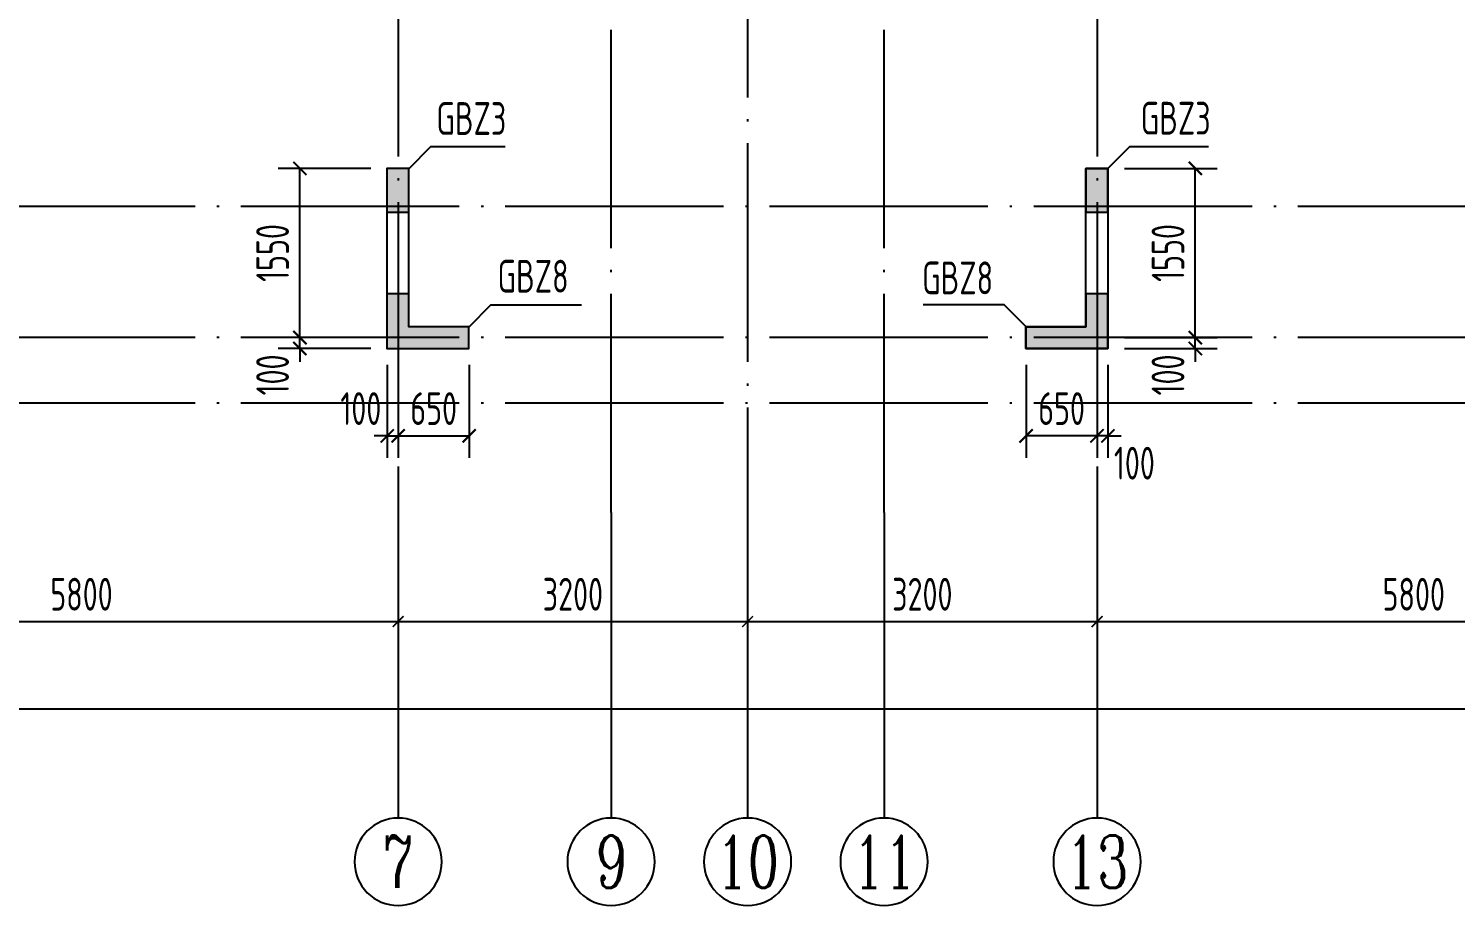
# Model space of a CAD drawing. Extents: x -668857 to 143095, y -247466 to 228182.
# Drawn here: x -321728 to -308661, y -11719 to -3689 of the extents above; entities that cross this region are included whole.
import ezdxf
from ezdxf.enums import TextEntityAlignment as Align

# ---------------------------------------------------------------- set-up
doc = ezdxf.new("R2010")
doc.units = 0
doc.header["$LTSCALE"] = 1000
doc.linetypes.add('DOTE', pattern=[2.42, 2, -0.2, 0.02, -0.2])
doc.layers.get('0').update_dxf_attribs({"linetype": 'CONTINUOUS'})
doc.layers.get('DEFPOINTS').update_dxf_attribs({"linetype": 'CONTINUOUS'})
for name, color, linetype in [('A-AXIS', 1, 'CONTINUOUS'), ('A-DOTE', 10, 'DOTE'), ('AXIS_NUM', 7, 'CONTINUOUS'), ('S-Q墙实线', 6, 'CONTINUOUS'), ('S-Q墙标注', 3, 'CONTINUOUS'), ('S-X详图填充', 252, 'CONTINUOUS'), ('S-X详图实线', 4, 'CONTINUOUS'), ('S-Y一般标注', 3, 'CONTINUOUS'), ('S-Z柱编号', 6, 'CONTINUOUS')]:
    doc.layers.add(name, color=color, linetype=linetype)
doc.styles.add('TSSD_Axis', font='complex.shx', dxfattribs={"width": 0.7, "bigfont": 'hztxt.shx'})
doc.styles.add('TSSD_DIMENSION', font='Tssdeng.shx', dxfattribs={"width": 0.7, "bigfont": 'tssdchn.shx'})
doc.styles.add('TSSD_REIN', font='tssdeng.shx', dxfattribs={"width": 0.7, "height": 300, "bigfont": 'tssdchn.shx'})
doc.styles.add('结构文字', font='zstxt.shx', dxfattribs={"width": 0.7, "bigfont": 'zshz.shx'})
doc.dimstyles.new('STRUCK', dxfattribs={"dimtxt": 400, "dimasz": 121, "dimexe": 200, "dimexo": 150, "dimgap": 115, "dimtad": 1, "dimdec": 0, "dimdsep": 46, "dimtxsty": '结构文字', "dimblk": 'ARCHTICK', "dimcen": 400, "dimclrd": 3, "dimclre": 3, "dimclrt": 7, "dimadec": 0, "dimazin": 0, "dimtfac": 1, "dimtdec": 0, "dimtix": 1, "dimtmove": 2, "dimatfit": 3, "dimldrblk": '_DIMX', "dimfxl": 0, "dimtolj": 1, "dimtzin": 0, "dimarcsym": 0})
doc.dimstyles.new('TSSD_100_100', dxfattribs={"dimtxt": 300, "dimasz": 100, "dimexe": 100, "dimexo": 250, "dimgap": 100, "dimtad": 1, "dimdec": 0, "dimzin": 0, "dimdsep": 46, "dimtxsty": 'TSSD_DIMENSION', "dimblk": 'ARCHTICK', "dimcen": 0, "dimdle": 100, "dimclrt": 7, "dimadec": 0, "dimazin": 0, "dimtfac": 1, "dimtdec": 0, "dimtix": 1, "dimtmove": 2, "dimatfit": 3, "dimldrblk": 'ARCHTICK', "dimfxl": 0, "dimtolj": 1, "dimtzin": 0, "dimarcsym": 0})

# ---------------------------------------------------------------- blocks, each defined once
blk = doc.blocks.new('_ArchTick')
at = {"color": 0, "linetype": 'ByBlock', "const_width": 0.15}
blk.add_lwpolyline([(-0.5, -0.5), (0.5, 0.5)], dxfattribs=at)
blk = doc.blocks.new('*D134')
at = {"layer": 'DEFPOINTS', "color": 0}
for p in [(8100, 3600), (13900, 3600), (13900, 2600)]:
    blk.add_point(p, dxfattribs=at)
at = {"layer": 'S-Y一般标注', "color": 0, "lineweight": -2}
for p, q in [((8100, 3350), (8100, 2500)), ((13900, 3350), (13900, 2500)), ((8000, 2600), (14000, 2600))]:
    blk.add_line(p, q, dxfattribs=at)
at = {"layer": 'S-Y一般标注', "color": 0, "lineweight": -2, "xscale": 100, "yscale": 100, "zscale": 100, "rotation": 180}
blk.add_blockref('_ArchTick', (8100, 2600), dxfattribs=at)
at = {"layer": 'S-Y一般标注', "color": 0, "lineweight": -2, "xscale": 100, "yscale": 100, "zscale": 100}
blk.add_blockref('_ArchTick', (13900, 2600), dxfattribs=at)
at = {"layer": 'S-Y一般标注', "color": 7, "insert": (11000, 2850), "char_height": 300, "attachment_point": 5, "style": 'TSSD_DIMENSION'}
blk.add_mtext('\\A1;5800', dxfattribs=at)
blk = doc.blocks.new('ts_axno')
at = {"color": 0, "linetype": 'ByBlock', "lineweight": -2}
blk.add_circle((0, 0), 0.5, dxfattribs=at)
at = {"color": 0, "linetype": 'ByBlock', "lineweight": -2, "style": 'TSSD_Axis', "width": 0.7}
blk.add_attdef('A', text='', height=0.6, dxfattribs=at).set_placement((0, 0), align=Align.MIDDLE_CENTER)
blk = doc.blocks.new('*D135')
at = {"layer": 'DEFPOINTS', "color": 0}
for p in [(17100, 3600), (20300, 3600), (20300, 2600)]:
    blk.add_point(p, dxfattribs=at)
at = {"layer": 'S-Y一般标注', "color": 0, "lineweight": -2}
for p, q in [((17100, 3350), (17100, 2500)), ((20300, 3350), (20300, 2500)), ((17000, 2600), (20400, 2600))]:
    blk.add_line(p, q, dxfattribs=at)
at = {"layer": 'S-Y一般标注', "color": 0, "lineweight": -2, "xscale": 100, "yscale": 100, "zscale": 100, "rotation": 180}
blk.add_blockref('_ArchTick', (17100, 2600), dxfattribs=at)
at = {"layer": 'S-Y一般标注', "color": 0, "lineweight": -2, "xscale": 100, "yscale": 100, "zscale": 100}
blk.add_blockref('_ArchTick', (20300, 2600), dxfattribs=at)
at = {"layer": 'S-Y一般标注', "color": 7, "insert": (18700, 2850), "char_height": 300, "attachment_point": 5, "style": 'TSSD_DIMENSION'}
blk.add_mtext('\\A1;3200', dxfattribs=at)
blk = doc.blocks.new('*D136')
at = {"layer": 'DEFPOINTS', "color": 0}
for p in [(20300, 3600), (26100, 3600), (26100, 2600)]:
    blk.add_point(p, dxfattribs=at)
at = {"layer": 'S-Y一般标注', "color": 0, "lineweight": -2}
for p, q in [((20300, 3350), (20300, 2500)), ((26100, 3350), (26100, 2500)), ((20200, 2600), (26200, 2600))]:
    blk.add_line(p, q, dxfattribs=at)
at = {"layer": 'S-Y一般标注', "color": 0, "lineweight": -2, "xscale": 100, "yscale": 100, "zscale": 100, "rotation": 180}
blk.add_blockref('_ArchTick', (20300, 2600), dxfattribs=at)
at = {"layer": 'S-Y一般标注', "color": 0, "lineweight": -2, "xscale": 100, "yscale": 100, "zscale": 100}
blk.add_blockref('_ArchTick', (26100, 2600), dxfattribs=at)
at = {"layer": 'S-Y一般标注', "color": 7, "insert": (23200, 2850), "char_height": 300, "attachment_point": 5, "style": 'TSSD_DIMENSION'}
blk.add_mtext('\\A1;5800', dxfattribs=at)
blk = doc.blocks.new('*D142')
at = {"layer": 'DEFPOINTS', "color": 0}
for p in [(4600, 3600), (54600, 3600), (54600, 1800)]:
    blk.add_point(p, dxfattribs=at)
at = {"layer": 'S-Y一般标注', "color": 0, "lineweight": -2}
for p, q in [((4600, 3350), (4600, 1700)), ((54600, 3350), (54600, 1700)), ((4500, 1800), (54700, 1800))]:
    blk.add_line(p, q, dxfattribs=at)
at = {"layer": 'S-Y一般标注', "color": 0, "lineweight": -2, "xscale": 100, "yscale": 100, "zscale": 100, "rotation": 180}
blk.add_blockref('_ArchTick', (4600, 1800), dxfattribs=at)
at = {"layer": 'S-Y一般标注', "color": 0, "lineweight": -2, "xscale": 100, "yscale": 100, "zscale": 100}
blk.add_blockref('_ArchTick', (54600, 1800), dxfattribs=at)
at = {"layer": 'S-Y一般标注', "color": 7, "insert": (29600, 2050), "char_height": 300, "attachment_point": 5, "style": 'TSSD_DIMENSION'}
blk.add_mtext('\\A1;50000', dxfattribs=at)
blk = doc.blocks.new('*D143')
at = {"layer": 'DEFPOINTS', "color": 0}
for p in [(13900, 3600), (17100, 3600), (17100, 2600)]:
    blk.add_point(p, dxfattribs=at)
at = {"layer": 'S-Y一般标注', "color": 0, "lineweight": -2}
for p, q in [((13900, 3350), (13900, 2500)), ((17100, 3350), (17100, 2500)), ((13800, 2600), (17200, 2600))]:
    blk.add_line(p, q, dxfattribs=at)
at = {"layer": 'S-Y一般标注', "color": 0, "lineweight": -2, "xscale": 100, "yscale": 100, "zscale": 100, "rotation": 180}
blk.add_blockref('_ArchTick', (13900, 2600), dxfattribs=at)
at = {"layer": 'S-Y一般标注', "color": 0, "lineweight": -2, "xscale": 100, "yscale": 100, "zscale": 100}
blk.add_blockref('_ArchTick', (17100, 2600), dxfattribs=at)
at = {"layer": 'S-Y一般标注', "color": 7, "insert": (15500, 2850), "char_height": 300, "attachment_point": 5, "style": 'TSSD_DIMENSION'}
blk.add_mtext('\\A1;3200', dxfattribs=at)
blk = doc.blocks.new('*D1403')
at = {"layer": 'DEFPOINTS', "color": 0}
for p in [(-319243, -6519), (-318443, -6519), (-318443, -6619)]:
    blk.add_point(p, dxfattribs=at)
at = {"layer": 'S-Q墙标注', "color": 3, "lineweight": -2}
for p, q in [((-319243, -6519), (-319243, -6398)), ((-318593, -6519), (-319443, -6519)), ((-319243, -6619), (-319243, -6519)), ((-318593, -6619), (-319443, -6619)), ((-319243, -6619), (-319243, -6740))]:
    blk.add_line(p, q, dxfattribs=at)
at = {"layer": 'S-Q墙标注', "color": 3, "lineweight": -2, "xscale": 121, "yscale": 121, "zscale": 121}
for p, rotation in [((-319243, -6519), 270), ((-319243, -6619), 90)]:
    blk.add_blockref('_ArchTick', p, dxfattribs=dict(at, rotation=rotation))
at = {"layer": 'S-Q墙标注', "color": 7, "insert": (-319493, -6861), "char_height": 300, "attachment_point": 5, "rotation": 90, "style": 'TSSD_REIN'}
blk.add_mtext('\\A1;100', dxfattribs=at)
blk = doc.blocks.new('_DIMX')
blk.add_line((-150, 0), (150, 0))
at = {"const_width": 50}
blk.add_lwpolyline([(-70, -70), (70, 70)], dxfattribs=at)
blk = doc.blocks.new('*D1404')
at = {"layer": 'DEFPOINTS', "color": 0}
for p in [(-319243, -4969), (-318443, -4969), (-318443, -6519)]:
    blk.add_point(p, dxfattribs=at)
at = {"layer": 'S-Q墙标注', "color": 3, "lineweight": -2}
for p, q in [((-318593, -4969), (-319443, -4969)), ((-319243, -6519), (-319243, -4969)), ((-318593, -6519), (-319443, -6519))]:
    blk.add_line(p, q, dxfattribs=at)
at = {"layer": 'S-Q墙标注', "color": 3, "lineweight": -2, "xscale": 121, "yscale": 121, "zscale": 121}
for p, rotation in [((-319243, -4969), 90), ((-319243, -6519), 270)]:
    blk.add_blockref('_ArchTick', p, dxfattribs=dict(at, rotation=rotation))
at = {"layer": 'S-Q墙标注', "color": 7, "insert": (-319493, -5744), "char_height": 300, "attachment_point": 5, "rotation": 90, "style": 'TSSD_REIN'}
blk.add_mtext('\\A1;1550', dxfattribs=at)
blk = doc.blocks.new('*D1405')
at = {"layer": 'DEFPOINTS', "color": 0}
for p in [(-318443, -6619), (-318343, -6619), (-318343, -7419)]:
    blk.add_point(p, dxfattribs=at)
at = {"layer": 'S-Q墙标注', "color": 3, "lineweight": -2}
for p, q in [((-318443, -6769), (-318443, -7619)), ((-318343, -6769), (-318343, -7619)), ((-318443, -7419), (-318564, -7419)), ((-318443, -7419), (-318343, -7419)), ((-318343, -7419), (-318222, -7419))]:
    blk.add_line(p, q, dxfattribs=at)
at = {"layer": 'S-Q墙标注', "color": 3, "lineweight": -2, "xscale": 121, "yscale": 121, "zscale": 121}
blk.add_blockref('_ArchTick', (-318443, -7419), dxfattribs=at)
at = {"layer": 'S-Q墙标注', "color": 3, "lineweight": -2, "xscale": 121, "yscale": 121, "zscale": 121, "rotation": 180}
blk.add_blockref('_ArchTick', (-318343, -7419), dxfattribs=at)
at = {"layer": 'S-Q墙标注', "color": 7, "insert": (-318685, -7169), "char_height": 300, "attachment_point": 5, "style": 'TSSD_REIN'}
blk.add_mtext('\\A1;100', dxfattribs=at)
blk = doc.blocks.new('*D1406')
at = {"layer": 'DEFPOINTS', "color": 0}
for p in [(-318343, -6619), (-317693, -6619), (-317693, -7419)]:
    blk.add_point(p, dxfattribs=at)
at = {"layer": 'S-Q墙标注', "color": 3, "lineweight": -2}
for p, q in [((-318343, -6769), (-318343, -7619)), ((-317693, -6769), (-317693, -7619)), ((-318343, -7419), (-317693, -7419))]:
    blk.add_line(p, q, dxfattribs=at)
at = {"layer": 'S-Q墙标注', "color": 3, "lineweight": -2, "xscale": 121, "yscale": 121, "zscale": 121, "rotation": 180}
blk.add_blockref('_ArchTick', (-318343, -7419), dxfattribs=at)
at = {"layer": 'S-Q墙标注', "color": 3, "lineweight": -2, "xscale": 121, "yscale": 121, "zscale": 121}
blk.add_blockref('_ArchTick', (-317693, -7419), dxfattribs=at)
at = {"layer": 'S-Q墙标注', "color": 7, "insert": (-318018, -7169), "char_height": 300, "attachment_point": 5, "style": 'TSSD_REIN'}
blk.add_mtext('\\A1;650', dxfattribs=at)
blk = doc.blocks.new('*D1436')
at = {"layer": 'DEFPOINTS', "color": 0}
for p in [(-311843, -6519), (-311043, -6519), (-311843, -6619)]:
    blk.add_point(p, dxfattribs=at)
at = {"layer": 'S-Q墙标注', "color": 3, "lineweight": -2}
for p, q in [((-311043, -6519), (-311043, -6398)), ((-311693, -6519), (-310843, -6519)), ((-311043, -6619), (-311043, -6519)), ((-311693, -6619), (-310843, -6619)), ((-311043, -6619), (-311043, -6740))]:
    blk.add_line(p, q, dxfattribs=at)
at = {"layer": 'S-Q墙标注', "color": 3, "lineweight": -2, "xscale": 121, "yscale": 121, "zscale": 121}
for p, rotation in [((-311043, -6519), 270), ((-311043, -6619), 90)]:
    blk.add_blockref('_ArchTick', p, dxfattribs=dict(at, rotation=rotation))
at = {"layer": 'S-Q墙标注', "color": 7, "insert": (-311293, -6861), "char_height": 300, "attachment_point": 5, "rotation": 90, "style": 'TSSD_REIN'}
blk.add_mtext('\\A1;100', dxfattribs=at)
blk = doc.blocks.new('*D1437')
at = {"layer": 'DEFPOINTS', "color": 0}
for p in [(-311843, -4969), (-311043, -4969), (-311843, -6519)]:
    blk.add_point(p, dxfattribs=at)
at = {"layer": 'S-Q墙标注', "color": 3, "lineweight": -2}
for p, q in [((-311693, -4969), (-310843, -4969)), ((-311043, -6519), (-311043, -4969)), ((-311693, -6519), (-310843, -6519))]:
    blk.add_line(p, q, dxfattribs=at)
at = {"layer": 'S-Q墙标注', "color": 3, "lineweight": -2, "xscale": 121, "yscale": 121, "zscale": 121}
for p, rotation in [((-311043, -4969), 90), ((-311043, -6519), 270)]:
    blk.add_blockref('_ArchTick', p, dxfattribs=dict(at, rotation=rotation))
at = {"layer": 'S-Q墙标注', "color": 7, "insert": (-311293, -5744), "char_height": 300, "attachment_point": 5, "rotation": 90, "style": 'TSSD_REIN'}
blk.add_mtext('\\A1;1550', dxfattribs=at)
blk = doc.blocks.new('*D1438')
at = {"layer": 'DEFPOINTS', "color": 0}
for p in [(-311943, -6619), (-311843, -6619), (-311943, -7419)]:
    blk.add_point(p, dxfattribs=at)
at = {"layer": 'S-Q墙标注', "color": 3, "lineweight": -2}
for p, q in [((-311943, -6769), (-311943, -7619)), ((-311843, -6769), (-311843, -7619)), ((-311943, -7419), (-312064, -7419)), ((-311843, -7419), (-311943, -7419)), ((-311843, -7419), (-311722, -7419))]:
    blk.add_line(p, q, dxfattribs=at)
at = {"layer": 'S-Q墙标注', "color": 3, "lineweight": -2, "xscale": 121, "yscale": 121, "zscale": 121}
blk.add_blockref('_ArchTick', (-311943, -7419), dxfattribs=at)
at = {"layer": 'S-Q墙标注', "color": 3, "lineweight": -2, "xscale": 121, "yscale": 121, "zscale": 121, "rotation": 180}
blk.add_blockref('_ArchTick', (-311843, -7419), dxfattribs=at)
at = {"layer": 'S-Q墙标注', "color": 7, "insert": (-311601, -7669), "char_height": 300, "attachment_point": 5, "style": 'TSSD_REIN'}
blk.add_mtext('\\A1;100', dxfattribs=at)
blk = doc.blocks.new('*D1439')
at = {"layer": 'DEFPOINTS', "color": 0}
for p in [(-312593, -6619), (-311943, -6619), (-312593, -7419)]:
    blk.add_point(p, dxfattribs=at)
at = {"layer": 'S-Q墙标注', "color": 3, "lineweight": -2}
for p, q in [((-312593, -6769), (-312593, -7619)), ((-311943, -6769), (-311943, -7619)), ((-311943, -7419), (-312593, -7419))]:
    blk.add_line(p, q, dxfattribs=at)
at = {"layer": 'S-Q墙标注', "color": 3, "lineweight": -2, "xscale": 121, "yscale": 121, "zscale": 121, "rotation": 180}
blk.add_blockref('_ArchTick', (-312593, -7419), dxfattribs=at)
at = {"layer": 'S-Q墙标注', "color": 3, "lineweight": -2, "xscale": 121, "yscale": 121, "zscale": 121}
blk.add_blockref('_ArchTick', (-311943, -7419), dxfattribs=at)
at = {"layer": 'S-Q墙标注', "color": 7, "insert": (-312268, -7169), "char_height": 300, "attachment_point": 5, "style": 'TSSD_REIN'}
blk.add_mtext('\\A1;650', dxfattribs=at)
blk = doc.blocks.new('20210726.16395156')
at = {"layer": 'A-AXIS'}
for p, q in [((13900, 3600), (13900, 800)), ((15850, 3600), (15850, 800)), ((17100, 3600), (17100, 800)), ((18350, 3600.1), (18350, 800.1)), ((20300, 3600), (20300, 800))]:
    blk.add_line(p, q, dxfattribs=at)
at = {"layer": 'A-DOTE'}
for p, q in [((13900.2, 13700), (13900, 3600)), ((20299.8, 13700), (20300, 3600)), ((15850, 3600), (15850, 11500)), ((18350, 3600.1), (18350, 11500)), ((17100, 9400), (17100, 3600)), ((55600, 6400), (3600, 6400)), ((55600, 5200), (3600, 5200)), ((55600, 4600), (3600, 4600))]:
    blk.add_line(p, q, dxfattribs=at)
at = {"layer": 'A-AXIS'}
ref = blk.add_blockref('ts_axno', (13900, 400), dxfattribs=dict(at, xscale=-800, yscale=800, zscale=800, rotation=180))
ref.add_attrib('5', '7', dxfattribs={"layer": 'AXIS_NUM', "height": 480, "style": 'TSSD_Axis', "width": 0.7}).set_placement((13900, 400), align=Align.MIDDLE_CENTER)
ref = blk.add_blockref('ts_axno', (15850, 400), dxfattribs=dict(at, xscale=-800, yscale=800, zscale=800, rotation=180))
ref.add_attrib('5', '9', dxfattribs={"layer": 'AXIS_NUM', "height": 480, "style": 'TSSD_Axis', "width": 0.7}).set_placement((15850, 400), align=Align.MIDDLE_CENTER)
ref = blk.add_blockref('ts_axno', (17100, 400), dxfattribs=dict(at, xscale=-800, yscale=800, zscale=800, rotation=180))
ref.add_attrib('8', '10', dxfattribs={"layer": 'AXIS_NUM', "height": 480, "style": 'TSSD_Axis', "width": 0.7}).set_placement((17100, 400), align=Align.MIDDLE_CENTER)
ref = blk.add_blockref('ts_axno', (18350, 400.1), dxfattribs=dict(at, xscale=-800, yscale=800, zscale=800, rotation=180))
ref.add_attrib('5', '11', dxfattribs={"layer": 'AXIS_NUM', "height": 480, "style": 'TSSD_Axis', "width": 0.7}).set_placement((18350, 400.1), align=Align.MIDDLE_CENTER)
ref = blk.add_blockref('ts_axno', (20300, 400), dxfattribs=dict(at, xscale=-800, yscale=800, zscale=800, rotation=180))
ref.add_attrib('8', '13', dxfattribs={"layer": 'AXIS_NUM', "height": 480, "style": 'TSSD_Axis', "width": 0.7}).set_placement((20300, 400), align=Align.MIDDLE_CENTER)
at = {"layer": 'S-Y一般标注'}
for base, p1, p2, picture, middle in [((54600, 1800), (4600, 3600), (54600, 3600), '*D142', (29600, 2050)), ((13900, 2600), (8100, 3600), (13900, 3600), '*D134', (11000, 2850)), ((17100, 2600), (13900, 3600), (17100, 3600), '*D143', (15500, 2850)), ((20300, 2600), (17100, 3600), (20300, 3600), '*D135', (18700, 2850)), ((26100, 2600), (20300, 3600), (26100, 3600), '*D136', (23200, 2850))]:
    dim = blk.add_linear_dim(base=base, p1=p1, p2=p2, dimstyle='TSSD_100_100', dxfattribs=at)
    dim.commit()
    dim.dimension.update_dxf_attribs({"geometry": picture, "text_midpoint": middle})

msp = doc.modelspace()

# ---------------------------------------------------------------- hatches: boundary and pattern name
at = {"layer": 'S-X详图填充'}
h = msp.add_hatch(color=256, dxfattribs=at)
h.dxf.hatch_style = 1
h.paths.add_polyline_path([(-318445.39, -5369.33), (-318245.39, -5369.33), (-318245.39, -4969.33), (-318445.39, -4969.33)])
h = msp.add_hatch(color=256, dxfattribs=at)
h.dxf.hatch_style = 1
h.paths.add_polyline_path([(-312045.44, -5369.33), (-311845.44, -5369.33), (-311845.44, -4969.33), (-312045.44, -4969.33)])
h = msp.add_hatch(color=256, dxfattribs=at)
h.dxf.hatch_style = 1
h.paths.add_polyline_path([(-318245.39, -6119.33), (-318445.39, -6119.33), (-318445.39, -6619.33), (-317695.4, -6619.33), (-317695.4, -6419.33), (-318245.39, -6419.33)])
h = msp.add_hatch(color=256, dxfattribs=at)
h.dxf.hatch_style = 1
h.paths.add_polyline_path([(-311845.44, -6119.33), (-312045.44, -6119.33), (-312045.44, -6419.33), (-312595.43, -6419.33), (-312595.43, -6619.33), (-311845.44, -6619.33)])

# ---------------------------------------------------------------- linework, layer by layer
at = {"layer": 'S-Q墙实线'}
for points in [[(-318445.39, -6619.33), (-317695.4, -6619.33), (-317695.4, -6419.33), (-318245.39, -6419.33), (-318245.39, -4969.33), (-318445.39, -4969.33)], [(-311845.44, -6619.33), (-312595.43, -6619.33), (-312595.43, -6419.33), (-312045.44, -6419.33), (-312045.44, -5319.32), (-312045.44, -4969.33), (-311845.44, -4969.33), (-311845.44, -5319.32)]]:
    msp.add_lwpolyline(points, close=True, dxfattribs=at)
at = {"layer": 'S-X详图实线'}
for points in [[(-318445.39, -5369.33), (-318245.39, -5369.33), (-318245.39, -4969.33), (-318445.39, -4969.33), (-318445.39, -5369.33)], [(-312045.44, -5369.33), (-311845.44, -5369.33), (-311845.44, -4969.33), (-312045.44, -4969.33), (-312045.44, -5369.33)], [(-318245.39, -6119.33), (-318445.39, -6119.33), (-318445.39, -6619.33), (-317695.4, -6619.33), (-317695.4, -6419.33), (-318245.39, -6419.33), (-318245.39, -6119.33)], [(-311845.44, -6119.33), (-312045.44, -6119.33), (-312045.44, -6419.33), (-312595.43, -6419.33), (-312595.43, -6619.33), (-311845.44, -6619.33), (-311845.44, -6119.33)]]:
    msp.add_lwpolyline(points, close=True, dxfattribs=at)
at = {"layer": 'S-Z柱编号', "color": 7}
for points in [[(-318242.9, -4969.33), (-318042.9, -4769.33), (-317364.3, -4769.33)], [(-311842.95, -4969.33), (-311642.95, -4769.33), (-310923.74, -4769.33)], [(-317692.91, -6419.33), (-317492.91, -6219.33), (-316663.14, -6219.33)], [(-312592.94, -6419.33), (-312792.94, -6219.33), (-313536.45, -6219.33)]]:
    msp.add_lwpolyline(points, dxfattribs=at)

# ---------------------------------------------------------------- block references
at = {"layer": 'A-DOTE'}
msp.add_blockref('20210726.16395156', (-332242.91, -11719.37), dxfattribs=at)

# ---------------------------------------------------------------- texts
at = {"layer": 'S-Z柱编号', "color": 7, "style": 'TSSD_REIN', "width": 0.7}
for s, p in [('GBZ3', (-317993.06, -4752.58)), ('GBZ3', (-311542.95, -4749.82)), ('GBZ8', (-317432.68, -6196.93)), ('GBZ8', (-313544.84, -6212.27))]:
    msp.add_text(s, height=300, dxfattribs=at).set_placement(p, align=Align.BOTTOM_LEFT)

# ---------------------------------------------------------------- dimensions: what is measured, and where the dimension line sits
at = {"layer": 'S-Q墙标注'}
for base, p1, p2, angle, picture, middle in [((-319242.9, -4969.33), (-318442.9, -6519.32), (-318442.9, -4969.33), 90, '*D1404', (-319492.9, -5744.32)), ((-311042.92, -4969.33), (-311842.92, -6519.32), (-311842.92, -4969.33), 90, '*D1437', (-311292.92, -5744.32)), ((-312592.91, -7419.33), (-311942.95, -6619.33), (-312592.91, -6619.33), 180, '*D1439', (-312267.93, -7169.33))]:
    dim = msp.add_linear_dim(base=base, p1=p1, p2=p2, angle=angle, dimstyle='STRUCK', override={"dimtxt": 300, "dimgap": 100, "dimtxsty": 'TSSD_REIN'}, dxfattribs=at)
    dim.commit()
    dim.dimension.update_dxf_attribs({"geometry": picture, "text_midpoint": middle})
for base, p1, p2, angle, picture, middle in [((-319242.9, -6519.32), (-318442.9, -6619.33), (-318442.9, -6519.32), 90, '*D1403', (-319492.9, -6861.25)), ((-311042.92, -6519.32), (-311842.92, -6619.33), (-311842.92, -6519.32), 90, '*D1436', (-311292.92, -6861.25)), ((-311942.95, -7419.33), (-311842.92, -6619.33), (-311942.95, -6619.33), 180, '*D1438', (-311601, -7669.33))]:
    dim = msp.add_linear_dim(base=base, p1=p1, p2=p2, angle=angle, dimstyle='STRUCK', override={"dimtxt": 300, "dimgap": 100, "dimtxsty": 'TSSD_REIN'}, dxfattribs=at)
    dim.commit()
    dim.dimension.update_dxf_attribs({"geometry": picture, "text_midpoint": middle, "dimtype": 160})
dim = msp.add_linear_dim(base=(-318342.88, -7419.33), p1=(-318442.9, -6619.33), p2=(-318342.88, -6619.33), dimstyle='STRUCK', override={"dimtxt": 300, "dimgap": 100, "dimtxsty": 'TSSD_REIN'}, dxfattribs=at)
dim.commit()
dim.dimension.update_dxf_attribs({"geometry": '*D1405', "text_midpoint": (-318684.82, -7169.33), "dimtype": 160})
dim = msp.add_linear_dim(base=(-317692.91, -7419.33), p1=(-318342.88, -6619.33), p2=(-317692.91, -6619.33), dimstyle='STRUCK', override={"dimtxt": 300, "dimgap": 100, "dimtxsty": 'TSSD_REIN'}, dxfattribs=at)
dim.commit()
dim.dimension.update_dxf_attribs({"geometry": '*D1406', "text_midpoint": (-318017.9, -7169.33)})

doc.saveas('drawing.dxf')
